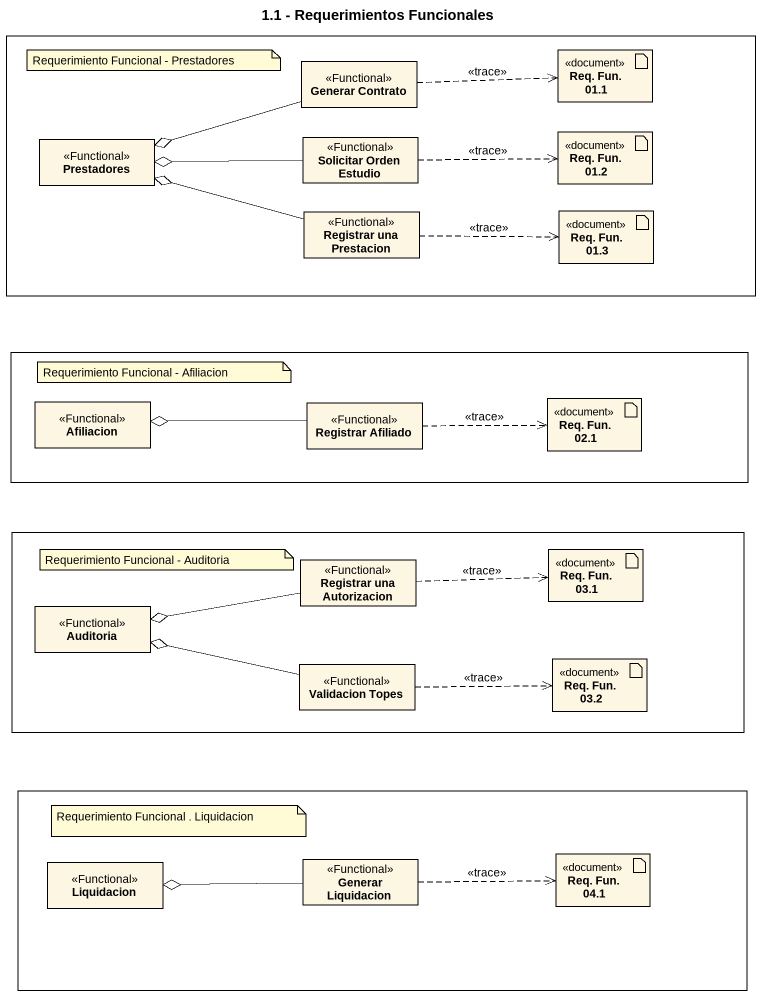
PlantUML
@startuml
title 1.1 - Requerimientos Funcionales
allowmixing
hide circle
hide empty members
rectangle " " as rectangle1 {
  class "Generar Contrato" as Generar_Contrato <<Functional>>
  artifact "Req. Fun. 01.1" as Req_Fun_01_1 <<document>>
  artifact "Req. Fun. 01.2" as Req_Fun_01_2 <<document>>
  class Prestadores <<Functional>>
  class "Solicitar Orden Estudio" as Solicitar_Orden_Estudio <<Functional>>
  class "Registrar una Prestacion" as Registrar_una_Prestacion <<Functional>>
  artifact "Req. Fun. 01.3" as Req_Fun_01_3 <<document>>
}
rectangle " " as rectangle2 {
  class Afiliacion <<Functional>>
  class "Registrar Afiliado" as Registrar_Afiliado <<Functional>>
  artifact "Req. Fun. 02.1" as Req_Fun_02_1 <<document>>
}
rectangle " " as rectangle3 {
  class "Registrar una Autorizacion" as Registrar_una_Autorizacion <<Functional>>
  artifact "Req. Fun. 03.1" as Req_Fun_03_1 <<document>>
  class Auditoria <<Functional>>
  class "Validacion Topes" as Validacion_Topes <<Functional>>
  artifact "Req. Fun. 03.2" as Req_Fun_03_2 <<document>>
}
rectangle " " as rectangle4 {
  class Liquidacion <<Functional>>
  class "Generar Liquidacion" as Generar_Liquidacion <<Functional>>
  artifact "Req. Fun. 04.1" as Req_Fun_04_1 <<document>>
}
Generar_Contrato .right.> Req_Fun_01_1 : <<trace>>
Generar_Contrato -left-o Prestadores
Solicitar_Orden_Estudio .right.> Req_Fun_01_2 : <<trace>>
Solicitar_Orden_Estudio -left-o Prestadores
Registrar_una_Prestacion -left-o Prestadores
Registrar_una_Prestacion .right.> Req_Fun_01_3 : <<trace>>
Registrar_Afiliado -left-o Afiliacion
Registrar_Afiliado .right.> Req_Fun_02_1 : <<trace>>
Registrar_una_Autorizacion .right.> Req_Fun_03_1 : <<trace>>
Registrar_una_Autorizacion -left-o Auditoria
Validacion_Topes -left-o Auditoria
Validacion_Topes .right.> Req_Fun_03_2 : <<trace>>
Generar_Liquidacion -left-o Liquidacion
Generar_Liquidacion .right.> Req_Fun_04_1 : <<trace>>
note as N1
  Requerimiento Funcional - Prestadores
end note
note as N2
  Requerimiento Funcional - Afiliacion
end note
note as N3
  Requerimiento Funcional - Auditoria
end note
note as N4
  Requerimiento Funcional . Liquidacion
end note
@enduml
